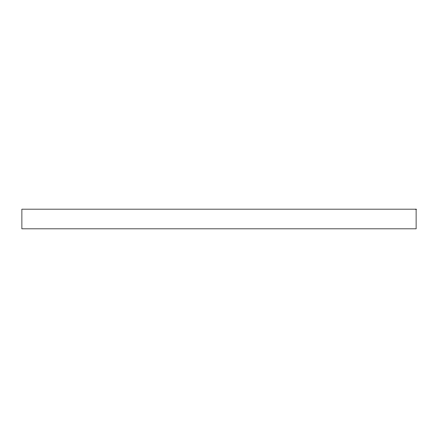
<?xml version="1.0" encoding="UTF-8"?>
<svg xmlns="http://www.w3.org/2000/svg" width="438" height="438" viewBox="0 0 438 438"><rect width="100%" height="100%" fill="white"/><g stroke="black" fill="none" stroke-linecap="round" stroke-linejoin="round"><path stroke-width="0.66" d="M416.1 209.145L21.9 209.145L21.9 228.855L416.1 228.855L416.1 209.145"/></g></svg>
